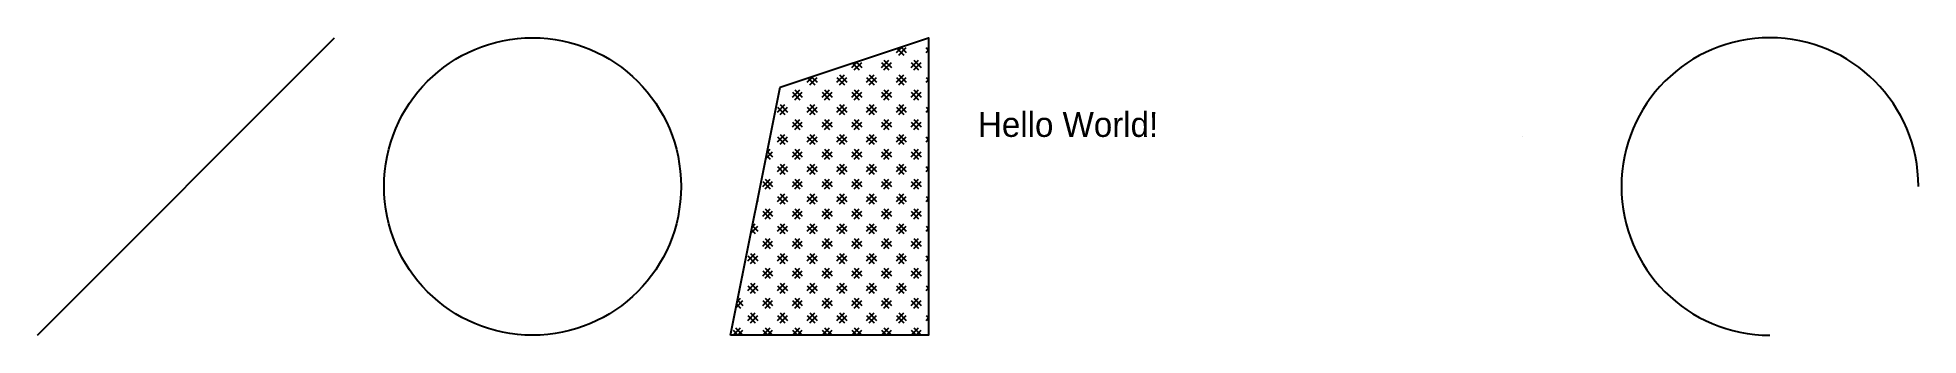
# Model space of a CAD drawing. Extents: x 10 to 390, y 10 to 70.
import ezdxf

# ---------------------------------------------------------------- set-up
doc = ezdxf.new("R2010")
doc.units = 0

msp = doc.modelspace()

# ---------------------------------------------------------------- hatches: boundary and pattern name
h = msp.add_hatch()
h.set_pattern_fill('test', color=256, style=0, pattern_type=0)
h.set_pattern_definition([(45, (0.5, -2), (3, -3), [2.1213, -2.1213]), (45, (1, -2.5), (3, -3), [2.1213, -2.1213]), (-45, (0.5, -1), (6, 0), [2.1213, -2.1213]), (-45, (1, -0.5), (6, 0), [2.1213, -2.1213])])
h.paths.add_polyline_path([(150, 10), (160, 60), (190, 70), (190, 10)])

# ---------------------------------------------------------------- linework, layer by layer
msp.add_line((10, 10), (70, 70))
msp.add_lwpolyline([(150, 10), (160, 60), (190, 70), (190, 10)], close=True)
msp.add_circle((110, 40), 30)
msp.add_arc((360, 40), 30, 0, 270)
msp.add_ellipse((280, 40), major_axis=(30, 10), ratio=0.5, start_param=0, end_param=6.2832)

# ---------------------------------------------------------------- texts
msp.add_text('Hello World!', height=5).set_placement((200, 50))

doc.saveas('drawing.dxf')
